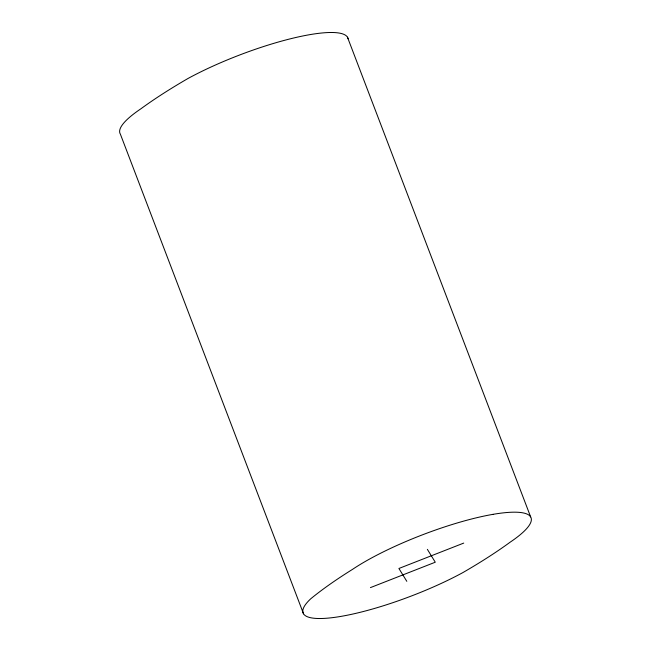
<?xml version="1.0" encoding="UTF-8"?>
<svg xmlns="http://www.w3.org/2000/svg" width="651" height="651" viewBox="0 0 651 651"><rect width="100%" height="100%" fill="white"/><g stroke="black" fill="none" stroke-linecap="round" stroke-linejoin="round"><path stroke-width="0.98" d="M463.732 543.089L398.908 568.478L406.81 581.335M370.443 587.609L435.275 562.212L427.365 549.354M347.463 37.188L530.638 516.878M303.537 613.812L120.362 134.122A106.748 22.744 -20.9 0 1 140.885 108.798A294.903 62.822 -20.9 0 1 187.993 78.486A106.748 22.744 -20.9 0 1 290.72 38.718A106.748 22.744 -20.9 0 1 348.09 38.759M492.986 514.347A106.748 22.744 -20.9 0 0 352.525 569.365A294.903 62.822 -20.9 0 0 310.787 598.749A106.748 22.744 -20.9 0 0 341.189 616.351A106.748 22.744 -20.9 0 0 463.007 572.514A294.903 62.822 -20.9 0 0 510.115 542.202A106.748 22.744 -20.9 0 0 492.986 514.347"/></g></svg>
